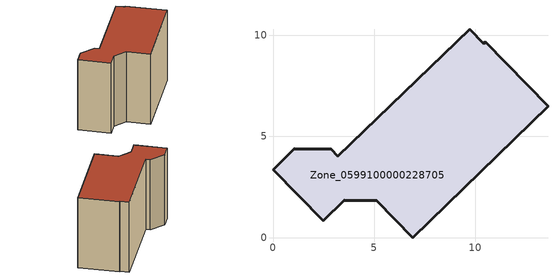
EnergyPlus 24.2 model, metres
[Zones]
Zone_0599100000228705
 floor ground (C_G): 3.21,4.01 9.72,10.29 10.41,9.59 10.5,9.68 13.6,6.5 6.9,0 5.12,1.83 3.52,1.84 2.48,0.82 0,3.36 1.04,4.38 2.87,4.36 z0
 wall outside (C_F): 1.04,4.38 0,3.36 2.48,0.82 3.52,1.84 5.12,1.83 6.9,0 13.6,6.5 10.5,9.68 10.41,9.59 9.72,10.29 3.21,4.01 2.87,4.36 1.04,4.38 z0:8.41
 roof outside (C_R): 2.87,4.36 1.04,4.38 0,3.36 2.48,0.82 3.52,1.84 5.12,1.83 6.9,0 13.6,6.5 10.5,9.68 10.41,9.59 9.72,10.29 3.21,4.01 z8.41
[BUILDING]
Pand.0599100000228705: North Axis=0; Terrain=City; Loads Convergence Tolerance Value=0.04; Temperature Convergence Tolerance Value=0.4; Solar Distribution=FullExterior; Maximum Number of Warmup Days=25; Minimum Number of Warmup Days=1
[Site:Location]
Rotterdam.The.Hague.AP_ZH_NLD Design_Conditions: Latitude=51.96; Longitude=4.45; Time Zone=1; Elevation=-4.5
[SITE:GROUNDTEMPERATURE:BUILDINGSURFACE]
18, 18, 18, 18, 18, 18, 18, 18, 18, 18, 18, 18
[MATERIAL] Thermal Absorptance=0.9; Solar Absorptance=0.7; Visible Absorptance=0.7
Name | Roughness | Thickness | Conductivity | Density | Specific Heat
G.TI.1975-1991 | MediumSmooth | 0.15 | 0.288461 | 540 | 1210
F.TI.1975-1991 | Rough | 0.3 | 0.230769 | 1920 | 840
R.TI.1975-1991 | MediumRough | 0.2 | 0.153846 | 1500 | 1000
[CONSTRUCTION]
C_G: G.TI.1975-1991
C_F: F.TI.1975-1991
C_R: R.TI.1975-1991
[ZONE]
Zone_0599100000228705: Type=1; Multiplier=1; Ceiling Height=Autocalculate; Volume=Autocalculate; Floor Area=autocalculate; Part of Total Floor Area=Yes
[ZONEINFILTRATION:DESIGNFLOWRATE]
Infil_Zone_0599100000228705: Zone or ZoneList or Space or SpaceList=Zone_0599100000228705; Schedule=AlwaysOn; Design Flow Rate Calculation Method=Flow/Area; Flow Rate per Floor Area=0.003; Constant Term Coefficient=1; Temperature Term Coefficient=0; Velocity Term Coefficient=0; Velocity Squared Term Coefficient=0
[HVACTEMPLATE:ZONE:IDEALLOADSAIRSYSTEM]
Zone_0599100000228705: Maximum Heating Supply Air Temperature=50; Minimum Cooling Supply Air Temperature=13; Maximum Heating Supply Air Humidity Ratio=0.0156; Minimum Cooling Supply Air Humidity Ratio=0.0077; Heating Limit=NoLimit; Cooling Limit=NoLimit; Dehumidification Control Type=ConstantSensibleHeatRatio; Cooling Sensible Heat Ratio=0.7; Dehumidification Setpoint=60; Humidification Control Type=None; Humidification Setpoint=30; Outdoor Air Method=None; Outdoor Air Flow Rate per Person=0.00944; Outdoor Air Flow Rate per Zone Floor Area=0; Outdoor Air Flow Rate per Zone=0; Demand Controlled Ventilation Type=None; Outdoor Air Economizer Type=NoEconomizer; Heat Recovery Type=None; Sensible Heat Recovery Effectiveness=0.7; Latent Heat Recovery Effectiveness=0.65
[ZONECONTROL:THERMOSTAT]
ThermostatControl_Zone_0599100000228705: Zone or ZoneList=Zone_0599100000228705; Control Type Schedule=DualSetpointControlType; Control 1=Thermostat_Zone_0599100000228705; Temperature Difference Between Cutout And Setpoint=0
[THERMOSTATSETPOINT:DUALSETPOINT]
Thermostat_Zone_0599100000228705: Heating Setpoint Temperature Schedule=HeatingSetpoint_Zone_0599100000228705; Cooling Setpoint Temperature Schedule=CoolingSetpoint_Zone_0599100000228705
[SCHEDULE:COMPACT]
HeatingSetpoint_Zone_0599100000228705: Through: 12/31, For: AllDays, Until: 24:00, 21
CoolingSetpoint_Zone_0599100000228705: Through: 12/31, For: AllDays, Until: 24:00, 24
DualSetpointControlType: Through: 12/31, For: AllDays, Until: 24:00, 4
AlwaysOn: Through: 12/31, For: AllDays, Until: 24:00, 1
